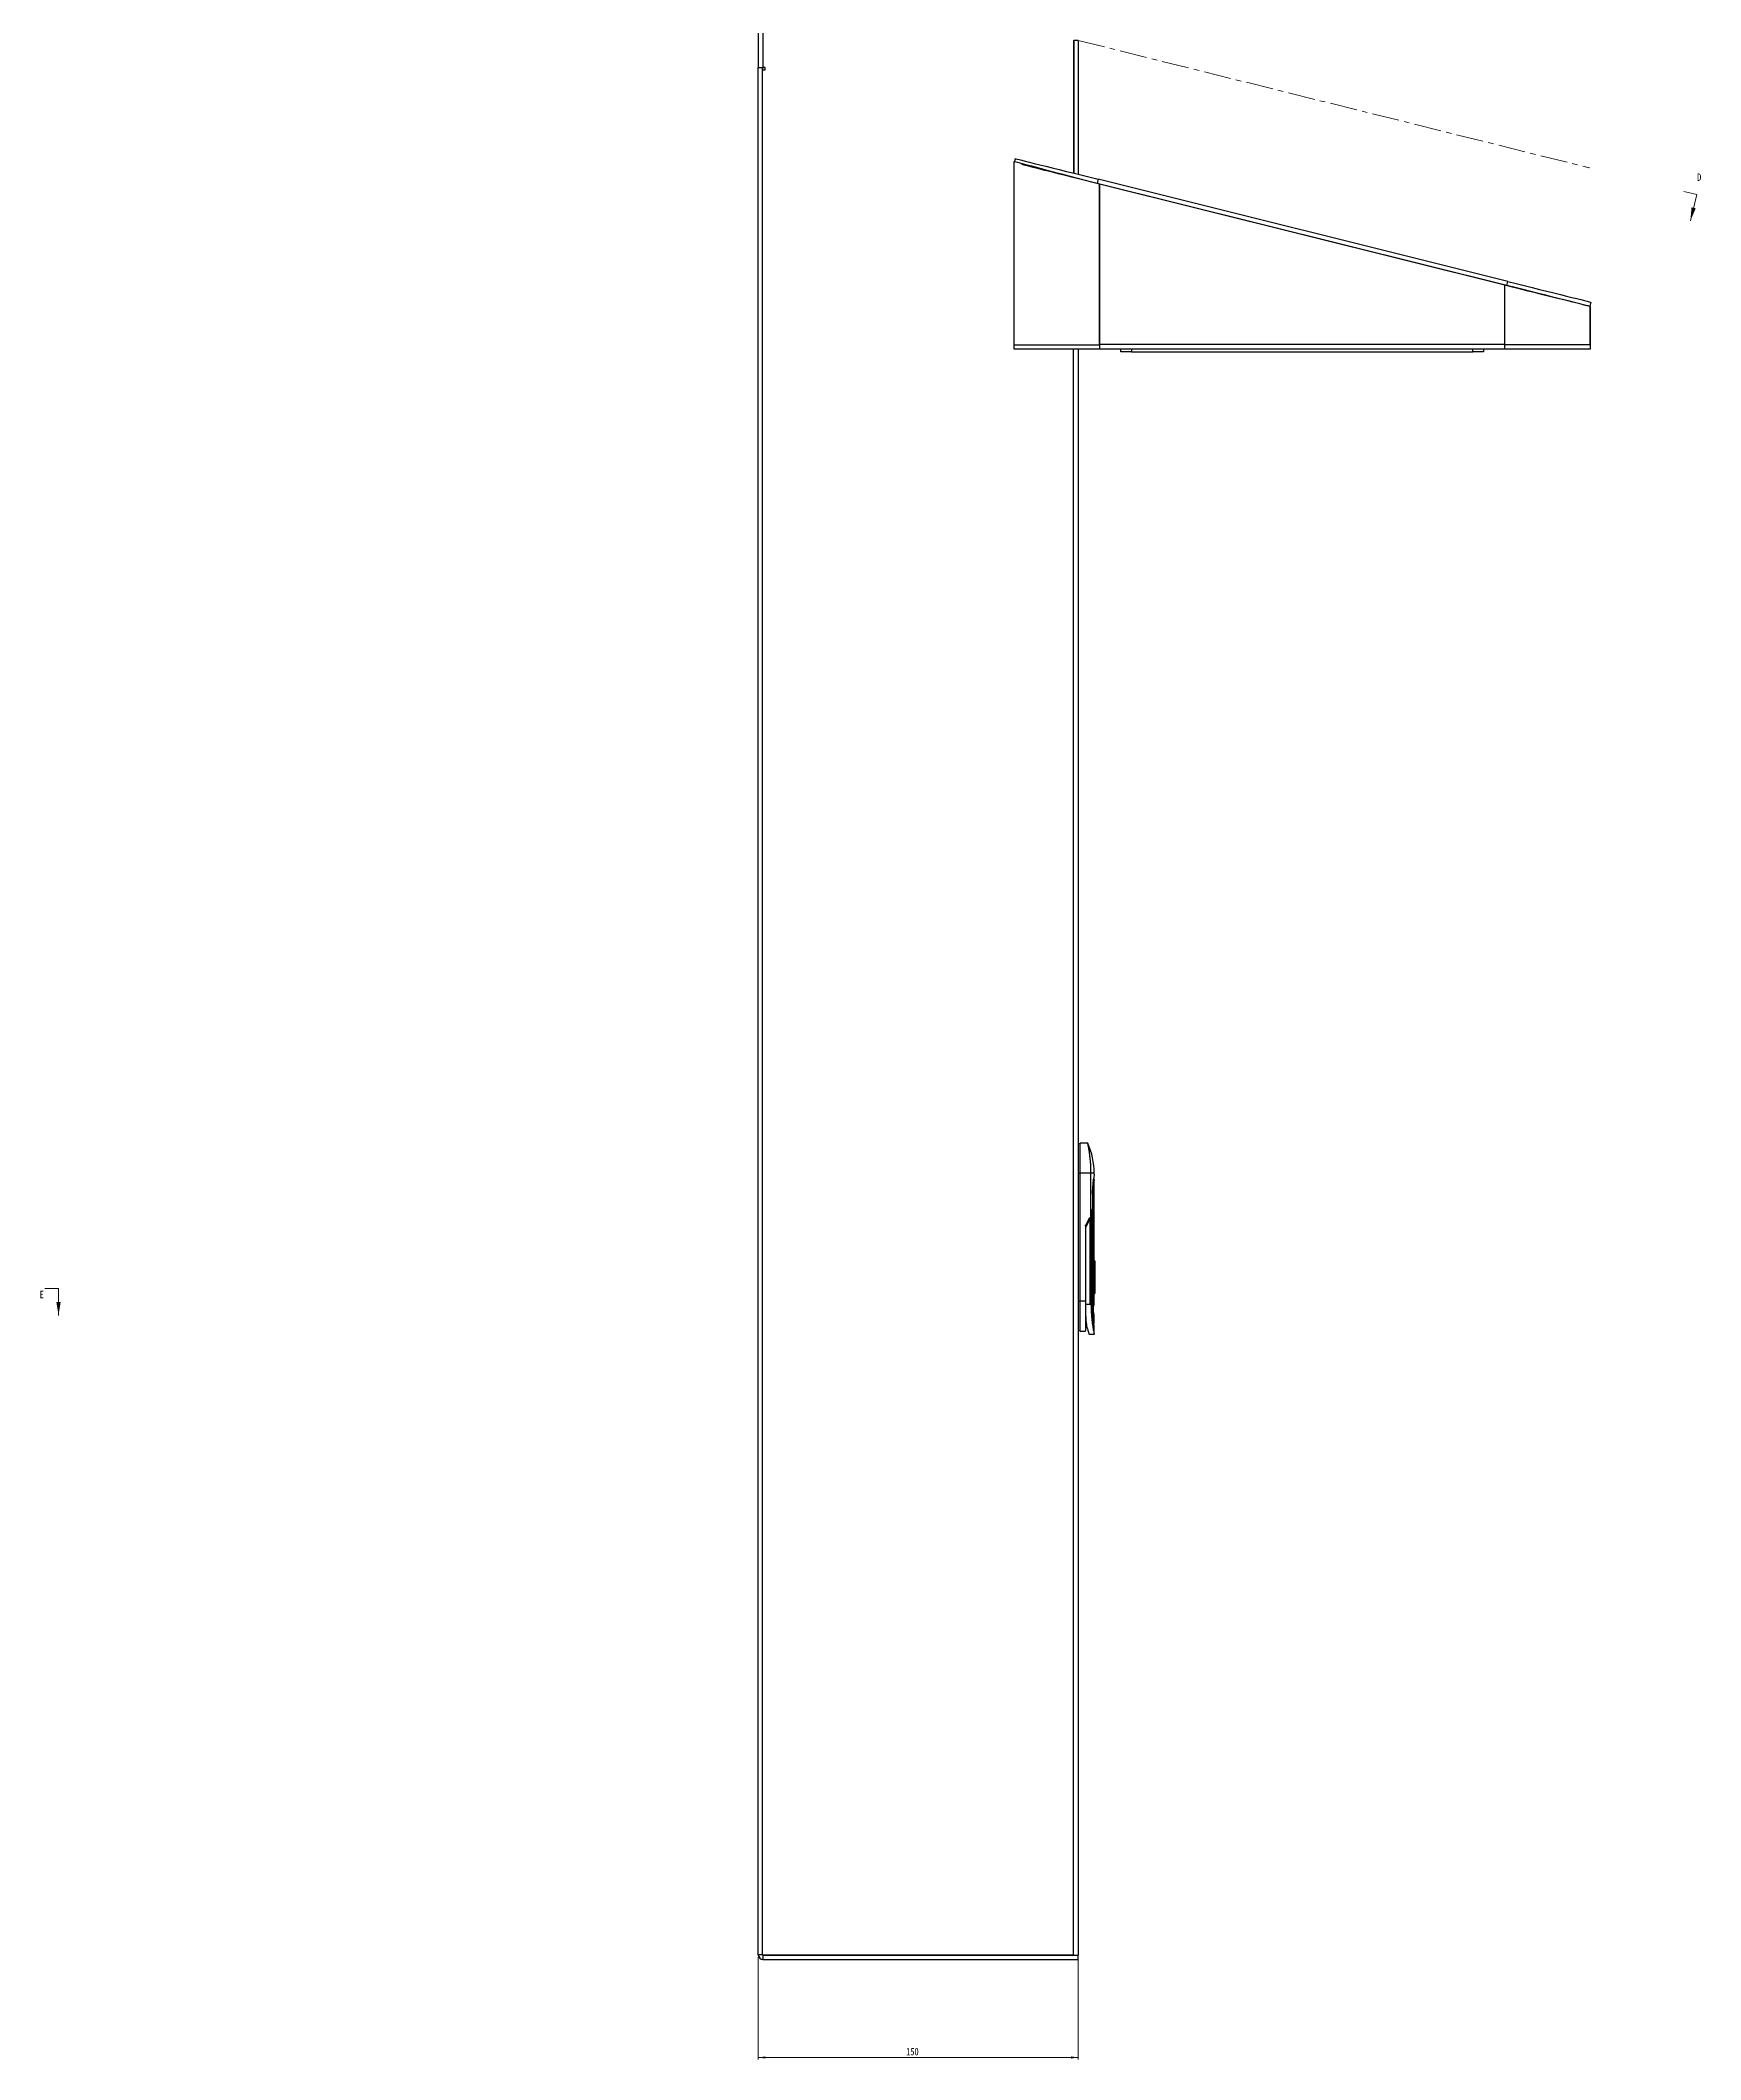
# Model space of a CAD drawing. Header units: millimetres. Extents: x -1281 to 3780, y -2005 to 2969.
# Drawn here: x 693 to 1471, y -590 to 357 of the extents above; entities that cross this region are included whole.
import ezdxf

# ---------------------------------------------------------------- set-up
doc = ezdxf.new("R2010")
doc.units = ezdxf.units.MM
doc.header["$PDSIZE"] = -1
doc.linetypes.add('CENTERX2', pattern=[20.32, 12.7, -2.54, 2.54, -2.54])
doc.styles.add('SLDTEXTSTYLE0', font='TXT', dxfattribs={"width": 0.75})
doc.dimstyles.new('SLDDIMSTYLE4', dxfattribs={"dimtxt": 3.5, "dimasz": 3.302, "dimexe": 0, "dimexo": 0.0625, "dimgap": 0.875, "dimtad": 1, "dimdec": 3, "dimrnd": 1e-09, "dimzin": 12, "dimdsep": 46, "dimtxsty": 'SLDTEXTSTYLE0', "dimsah": 1, "dimcen": 0.09, "dimadec": 0, "dimazin": 3, "dimtfac": 1, "dimtdec": 3, "dimtofl": 0, "dimtmove": 0, "dimatfit": 3, "dimfxl": 1, "dimfrac": 2, "dimtolj": 1, "dimtzin": 12, "dimarcsym": 0})

# ---------------------------------------------------------------- blocks, each defined once
blk = doc.blocks.new('_D_16')
at = {"color": 7, "linetype": 'Continuous', "lineweight": 18, "transparency": 16777216}
for p, q in [((1029.24, -541.88), (1029.24, -590.08)), ((1179.24, -542.08), (1179.24, -590.08)), ((1179.24, -589.08), (1029.24, -589.08))]:
    blk.add_line(p, q, dxfattribs=at)
for points in [[(1029.24, -589.08), (1032.54, -589.59), (1032.54, -588.57)], [(1179.24, -589.08), (1175.93, -588.57), (1175.93, -589.59)]]:
    blk.add_solid(points, dxfattribs=at)
at = {"color": 7, "linetype": 'Continuous', "lineweight": 18, "transparency": 16777216, "insert": (1098.55, -584.57), "char_height": 3.5, "attachment_point": 1, "style": 'SLDTEXTSTYLE0'}
blk.add_mtext('150', dxfattribs=at)

msp = doc.modelspace()

# ---------------------------------------------------------------- linework, layer by layer
at = {"color": 7, "linetype": 'Continuous'}
for p, q in [((1029.235, 793.7447), (1029.235, 343.922)), ((1031.435, 793.922), (1031.435, 343.922)), ((1177.035, 356.6942), (1177.235, 356.6942)), ((1177.035, 356.6942), (1177.035, 294.4504)), ((1179.235, 356.6942), (1177.235, 356.6942)), ((1177.235, 356.6942), (1177.235, 294.4005)), ((1179.235, 356.6942), (1179.235, 293.9019)), ((1029.235, 343.922), (1031.235, 343.922)), ((1029.235, -540.8781), (1029.235, 343.922)), ((1031.235, -540.8781), (1031.235, 343.922)), ((1031.435, 343.922), (1031.235, 343.9129)), ((1031.435, 343.922), (1031.235, 343.922)), ((1031.235, -541.078), (1031.235, 342.922)), ((1031.235, 342.922), (1032.435, 342.922)), ((1032.435, 343.922), (1031.435, 343.922)), ((1032.435, 342.922), (1032.435, 343.922)), ((1149.235, 299.397), (1149.235, 299.922)), ((1149.235, 213.922), (1149.235, 299.397)), ((1149.4816, 299.8572), (1149.825, 301.2346)), ((1188.6369, 291.5577), (1188.153, 289.6171)), ((1380.2716, 241.7166), (1188.153, 289.6171)), ((1380.7554, 243.6572), (1188.6369, 291.5577)), ((1189.235, 213.922), (1189.235, 289.422)), ((1189.235, 289.3474), (1189.235, 214.122)), ((1379.2351, 241.975), (1189.235, 289.3474)), ((1379.2351, 214.122), (1379.2351, 241.975)), ((1379.2351, 213.922), (1379.2351, 241.922)), ((1380.2716, 241.7166), (1380.7554, 243.6572)), ((1419.5672, 233.9803), (1419.0834, 232.0397)), ((1419.235, 213.922), (1419.235, 231.922)), ((1419.235, 231.922), (1419.235, 214.122)), ((1149.235, 213.922), (1189.235, 213.922)), ((1149.235, 211.922), (1149.235, 213.922)), ((1189.235, 211.922), (1149.235, 211.922)), ((1179.235, 211.922), (1179.235, -541.078)), ((1379.2351, 214.122), (1189.235, 214.122)), ((1189.235, 213.922), (1189.235, 211.922)), ((1379.2351, 211.922), (1189.235, 211.922)), ((1199.235, 210.722), (1199.235, 211.922)), ((1204.235, 210.722), (1199.235, 210.722)), ((1204.235, 211.922), (1204.235, 210.722)), ((1204.235, 210.722), (1364.235, 210.722)), ((1364.235, 210.722), (1364.235, 211.922)), ((1369.235, 210.722), (1364.235, 210.722)), ((1369.235, 211.922), (1369.235, 210.722)), ((1419.235, 213.922), (1379.2351, 213.922)), ((1379.2351, 211.922), (1379.2351, 213.922)), ((1419.235, 211.922), (1379.2351, 211.922)), ((1419.235, 213.922), (1419.235, 211.922)), ((1180.3561, -160.703), (1179.235, -160.703)), ((1183.735, -160.453), (1180.1131, -160.453)), ((1180.235, -174.453), (1180.235, -160.453)), ((1179.235, -174.453), (1180.235, -174.453)), ((1180.235, -234.453), (1180.235, -174.453)), ((1185.2354, -174.4533), (1180.235, -174.453)), ((1185.2354, -195.2597), (1185.2354, -174.453)), ((1186.735, -174.9295), (1186.735, -174.453)), ((1186.735, -215.153), (1186.735, -177.6031)), ((1185.9711, -184.9531), (1185.9711, -191.189)), ((1186.1444, -235.953), (1186.1444, -184.386)), ((1184.735, -196.053), (1182.735, -200.0925)), ((1182.8254, -198.7055), (1182.735, -198.888)), ((1184.4856, -195.3525), (1185.2354, -195.2597)), ((1184.735, -195.3216), (1184.735, -196.053)), ((1184.8309, -196.053), (1184.735, -196.053)), ((1184.8309, -235.953), (1184.8309, -196.053)), ((1184.8309, -196.053), (1185.2354, -196.053)), ((1185.2354, -196.053), (1185.2354, -235.9529)), ((1185.9009, -235.953), (1185.9009, -192.5212)), ((1185.9072, -235.953), (1185.9072, -192.4463)), ((1185.9745, -235.953), (1185.9745, -191.1825)), ((1182.735, -199.111), (1182.735, -198.888)), ((1182.735, -199.1109), (1182.735, -200.0925)), ((1182.735, -199.111), (1182.735, -234.453)), ((1182.735, -200.0925), (1182.735, -235.9531)), ((1179.235, -234.453), (1180.235, -234.453)), ((1182.735, -234.453), (1180.235, -234.453)), ((1180.235, -248.453), (1180.235, -234.453)), ((1184.8309, -235.953), (1182.735, -235.9531)), ((1184.8309, -235.953), (1185.2354, -235.9529)), ((1185.9745, -235.953), (1186.1444, -235.953)), ((1186.735, -234.9061), (1186.735, -231.253)), ((1186.735, -244.7024), (1186.735, -241.4858)), ((1179.235, -248.203), (1180.3561, -248.203)), ((1180.1131, -248.453), (1182.735, -248.453)), ((1184.3259, -249.953), (1186.7643, -249.953)), ((1186.735, -249.9249), (1186.735, -246.3857)), ((1031.235, -540.8781), (1029.235, -540.8781)), ((1177.035, -541.078), (1031.235, -541.078)), ((1031.435, -541.078), (1031.435, -543.0781)), ((1031.435, -541.078), (1179.235, -541.078)), ((1031.435, -543.0781), (1179.235, -543.0781)), ((1179.235, -543.0781), (1179.235, -541.078))]:
    msp.add_line(p, q, dxfattribs=at)
at = {"color": 7, "linetype": 'CENTERX2', "lineweight": 18}
msp.add_line((1179.235, 356.6942), (1418.8029, 296.9633), dxfattribs=at)
at = {"color": 8, "linetype": 'Continuous'}
for p, q in [((1031.435, 342.922), (1031.435, 343.922)), ((1177.035, -541.078), (1177.035, 211.922)), ((1186.735, -174.453), (1185.2354, -174.453)), ((1185.7553, -191.9777), (1185.7553, -191.8292)), ((1185.8053, -192.1325), (1185.8053, -191.4902)), ((1185.9009, -235.953), (1185.9072, -235.953)), ((1185.9745, -235.953), (1185.9072, -235.953))]:
    msp.add_line(p, q, dxfattribs=at)
at = {"color": 7, "linetype": 'Continuous', "lineweight": 18}
for p, q in [((1469.3499, 284.3605), (1463.1885, 285.8967)), ((1469.3499, 284.3605), (1466.2775, 272.0377)), ((701.1136, -228.4548), (694.7636, -228.4548)), ((701.1136, -228.4548), (701.1136, -241.1548))]:
    msp.add_line(p, q, dxfattribs=at)
at = {"color": 7, "linetype": 'Continuous', "flags": 128}
for points in [[(1149.235, 299.922), (1149.4057, 299.8772), (1149.9161, 299.7432), (1150.762, 299.5211), (1151.9362, 299.2129), (1153.4285, 298.8212), (1155.2264, 298.3492), (1157.3144, 297.8011), (1159.6747, 297.1816), (1162.2872, 296.4958), (1165.1297, 295.7496), (1168.1778, 294.9495), (1171.4055, 294.1022), (1174.7854, 293.215), (1178.2885, 292.2954), (1181.8851, 291.3513), (1185.5443, 290.3908), (1189.235, 289.422)], [(1149.825, 301.2346), (1150.0119, 301.188), (1150.5708, 301.0487), (1151.4962, 300.8179), (1152.7794, 300.498), (1154.4079, 300.092), (1156.366, 299.6038), (1158.6349, 299.0381), (1161.1927, 298.4003), (1164.0149, 297.6967), (1167.0742, 296.9339), (1170.3411, 296.1194), (1173.7842, 295.2609), (1177.3704, 294.3668), (1181.065, 293.4456), (1184.8326, 292.5062), (1188.6369, 291.5577)], [(1188.153, 289.6171), (1184.3488, 290.5656), (1180.5812, 291.505), (1176.8865, 292.4262), (1173.3004, 293.3203), (1169.8572, 294.1788), (1166.5903, 294.9933), (1163.531, 295.7561), (1160.7089, 296.4597), (1158.1511, 297.0975), (1155.8821, 297.6632), (1153.924, 298.1514), (1152.8081, 298.4296)], [(1419.235, 231.922), (1419.0644, 231.9646), (1418.554, 232.0922), (1417.7081, 232.3037), (1416.5339, 232.5972), (1415.0416, 232.9703), (1413.2437, 233.4198), (1411.1557, 233.9418), (1408.7954, 234.5319), (1406.1829, 235.185), (1403.3404, 235.8956), (1400.2923, 236.6576), (1397.0646, 237.4646), (1393.6847, 238.3095), (1390.1816, 239.1853), (1386.585, 240.0845), (1382.9258, 240.9993), (1379.2351, 241.922)], [(1419.0834, 232.0397), (1418.8965, 232.0863), (1418.3376, 232.2257), (1417.4122, 232.4564), (1416.129, 232.7763), (1414.5005, 233.1824), (1412.5424, 233.6706), (1410.2735, 234.2363), (1407.7157, 234.874), (1404.8935, 235.5777), (1401.8342, 236.3404), (1398.5673, 237.155), (1395.1242, 238.0134), (1391.5381, 238.9076), (1387.8434, 239.8287), (1384.0758, 240.7681), (1380.2716, 241.7166)], [(1380.7554, 243.6572), (1384.5596, 242.7087), (1388.3272, 241.7693), (1392.0219, 240.8482), (1395.608, 239.954), (1399.0512, 239.0956), (1402.3181, 238.281), (1405.3774, 237.5183), (1408.1995, 236.8146), (1410.7574, 236.1769), (1413.0263, 235.6112), (1414.9844, 235.123), (1416.6129, 234.7169), (1417.896, 234.397), (1418.8215, 234.1663), (1419.3803, 234.0269), (1419.5672, 233.9803)], [(1184.4856, -195.3525), (1183.7894, -196.7586), (1183.0932, -198.1647), (1182.8254, -198.7055)]]:
    msp.add_lwpolyline(points, dxfattribs=at)
at = {"color": 7, "linetype": 'Continuous'}
for centre, radius, start, end in [((1152.5684, -174.453), 34.1667, 0, 24.1910156), ((1120.635, -182.053), 66.1, 347.7721245, 350.8877713), ((1185.6489, -190.803), 0.5, 270, 310.6371507), ((1186.2498, -191.9035), 0.5, 171.4622066, 212.5854273), ((1120.635, -182.053), 65.85, 351.4622066, 351.7603715), ((1186.3001, -191.5619), 0.5, 130.6371507, 171.7603715), ((1185.4072, -192.442), 0.5, 350.8877713, 32.5854273), ((1031.435, -540.878), 2.2, 180, 270), ((1031.435, -540.878), 0.2, 180, 270)]:
    msp.add_arc(centre, radius, start, end, dxfattribs=at)
msp.add_ellipse((1120.635, -189.2526), major_axis=(48.1611, 51.2326), ratio=0.88369008, start_param=5.315263, end_param=5.37649979, dxfattribs=at)
for points, knots in [([(1185.2354, -174.453), (1185.2142, -173.1752), (1185.1802, -171.1344), (1184.9775, -168.5117), (1184.7682, -166.5296), (1184.5275, -164.7585), (1184.2825, -163.2423), (1184.0575, -162.0169), (1183.8797, -161.1303), (1183.7586, -160.5609), (1183.743, -160.4895), (1183.7351, -160.4533)], [0, 0, 0, 0, 0.17344953, 0.277002555, 0.380547964, 0.484088116, 0.587625444, 0.691167405, 0.794715122, 0.896021291, 1, 1, 1, 1]), ([(1186.7336, -174.9295), (1186.734, -174.9261), (1186.7616, -174.7394), (1186.6594, -175.4112), (1186.4421, -176.9899), (1186.1708, -179.5837), (1185.9972, -182.3735), (1185.9785, -184.2204), (1185.9711, -184.9531)], [0, 0, 0, 0, 0.00394618, 0.21836621, 0.43389853, 0.64787329, 0.86031737, 1, 1, 1, 1]), ([(1186.7112, -177.714), (1186.7175, -177.6697), (1186.724, -177.6245), (1186.7316, -177.5621), (1186.7324, -177.555), (1186.7335, -177.5432), (1186.7371, -177.4866), (1186.7283, -177.3947), (1186.6801, -177.2663), (1186.6163, -177.1652), (1186.5501, -177.1228), (1186.5299, -177.1098)], [0, 0, 0, 0, 0.71524568, 0.72924571, 0.73672161, 0.74278822, 0.75359937, 0.82463102, 0.88041749, 0.96354572, 1, 1, 1, 1]), ([(1185.8423, -184.2701), (1185.8607, -184.2905), (1185.8917, -184.3247), (1185.93, -184.3363), (1185.9456, -184.3409)], [0, 0, 0, 0, 0.59387889, 1, 1, 1, 1]), ([(1186.1444, -184.386), (1186.144, -184.3856), (1186.1425, -184.3843), (1186.1307, -184.3757), (1186.0852, -184.3593), (1185.9945, -184.3474), (1185.9456, -184.3409)], [0, 0, 0, 0, 0.02230233, 0.08258742, 0.50412842, 1, 1, 1, 1]), ([(1186.735, -231.253), (1186.7197, -231.1318), (1186.6891, -230.8892), (1186.4877, -229.0259), (1186.2975, -226.3664), (1186.2167, -223.2025), (1186.2975, -220.0388), (1186.4878, -217.3795), (1186.6891, -215.5168), (1186.7197, -215.2742), (1186.735, -215.153)], [0, 0, 0, 0, 0.12491977, 0.25007435, 0.37528144, 0.50002182, 0.62475174, 0.74995066, 0.87511767, 1, 1, 1, 1]), ([(1186.635, -231.103), (1186.635, -231.094), (1186.635, -231.0563), (1186.635, -230.4731), (1186.635, -228.9282), (1186.635, -226.7295), (1186.635, -224.1352), (1186.635, -221.4364), (1186.635, -218.9323), (1186.635, -216.9269), (1186.635, -215.5651), (1186.635, -215.3904), (1186.635, -215.303)], [0, 0, 0, 0, 0.03364816, 0.14102053, 0.24839249, 0.35576554, 0.46313731, 0.57050975, 0.67788244, 0.78525566, 0.89262749, 1, 1, 1, 1]), ([(1187.035, -215.703), (1187.029, -215.6506), (1187.017, -215.5458), (1186.9245, -215.4136), (1186.7923, -215.3211), (1186.6875, -215.309), (1186.635, -215.303)], [0, 0, 0, 0, 0.24998732, 0.5000145, 0.74999865, 1, 1, 1, 1]), ([(1187.035, -215.703), (1187.035, -215.786), (1187.035, -215.9518), (1187.035, -217.2447), (1187.035, -219.1486), (1187.035, -221.5258), (1187.035, -224.088), (1187.035, -226.5509), (1187.035, -228.6383), (1187.035, -230.1051), (1187.035, -230.6586), (1187.035, -230.6945), (1187.035, -230.703)], [0, 0, 0, 0, 0.10737206, 0.2147451, 0.3221181, 0.42949013, 0.53686179, 0.64423499, 0.75160687, 0.85897973, 0.9663526, 1, 1, 1, 1]), ([(1182.735, -234.453), (1182.735, -235.5393), (1182.735, -237.4139), (1182.735, -239.9472), (1182.735, -242.0451), (1182.735, -243.923), (1182.735, -245.537), (1182.735, -246.8322), (1182.735, -247.7743), (1182.735, -248.3512), (1182.735, -248.4114), (1182.735, -248.4405)], [0, 0, 0, 0, 0.14799584, 0.25539851, 0.36280071, 0.4702039, 0.57760651, 0.68500867, 0.79241137, 0.89981402, 1, 1, 1, 1]), ([(1182.735, -235.9531), (1182.735, -236.7311), (1182.735, -238.5111), (1182.735, -240.2015), (1182.735, -241.153)], [0, 0, 0, 0, 0.43711099, 1, 1, 1, 1]), ([(1185.2354, -235.9529), (1185.2556, -237.1817), (1185.2887, -239.1963), (1185.4931, -241.8476), (1185.713, -243.9042), (1185.9658, -245.7419), (1186.215, -247.273), (1186.4401, -248.5008), (1186.6115, -249.3635), (1186.719, -249.8776), (1186.7259, -249.91), (1186.7291, -249.9249)], [0, 0, 0, 0, 0.16683015, 0.27352043, 0.38340424, 0.4888807, 0.59734208, 0.70098372, 0.80750944, 0.91141277, 1, 1, 1, 1]), ([(1186.7314, -246.3632), (1186.7257, -246.3275), (1186.7135, -246.2513), (1186.6204, -245.6495), (1186.4831, -244.6862), (1186.3184, -243.3722), (1186.1538, -241.774), (1186.0156, -239.9538), (1185.9195, -237.9885), (1185.9071, -236.6294), (1185.9009, -235.953)], [0, 0, 0, 0, 0.11198595, 0.23864535, 0.36610468, 0.49386196, 0.62143843, 0.74838884, 0.87478772, 1, 1, 1, 1]), ([(1186.641, -235.4931), (1186.6426, -235.4877), (1186.66, -235.4298), (1186.587, -235.6683), (1186.4477, -236.1756), (1186.316, -236.9289), (1186.2591, -237.4855), (1186.2411, -237.8392), (1186.2351, -238.083), (1186.234, -238.3564), (1186.2483, -238.7568), (1186.2906, -239.2625), (1186.4048, -240.0464), (1186.546, -240.5904), (1186.6366, -240.9002), (1186.6365, -240.899), (1186.6365, -240.8985)], [0, 0, 0, 0, 0.01721877, 0.18594248, 0.3528651, 0.42709715, 0.46609087, 0.48686659, 0.49299276, 0.50858858, 0.53256795, 0.56290585, 0.61892442, 0.77699295, 0.91553043, 1, 1, 1, 1]), ([(1186.5907, -235.665), (1186.5945, -235.651), (1186.6332, -235.5089), (1186.6388, -235.5), (1186.6732, -235.3715), (1186.6882, -235.3084), (1186.7088, -235.2028), (1186.7379, -235.0606), (1186.7231, -234.9477), (1186.7178, -234.9078)], [0, 0, 0, 0, 0.077263539, 0.787955772, 0.84821917, 0.868920184, 0.893879068, 0.962503039, 1, 1, 1, 1]), ([(1186.635, -231.103), (1186.6875, -231.097), (1186.7923, -231.085), (1186.9245, -230.9925), (1187.017, -230.8603), (1187.029, -230.7555), (1187.035, -230.703)], [0, 0, 0, 0, 0.24999766, 0.50001395, 0.75000706, 1, 1, 1, 1]), ([(1182.735, -241.153), (1182.7792, -242.2589), (1182.8496, -244.0189), (1183.1998, -246.0193), (1183.5272, -247.4488), (1183.8648, -248.6069), (1184.1391, -249.4228), (1184.3103, -249.8877), (1184.3211, -249.916), (1184.3259, -249.9286)], [0, 0, 0, 0, 0.21935009, 0.34909251, 0.48207791, 0.62179564, 0.75934895, 0.89231431, 1, 1, 1, 1]), ([(1186.61, -245.0332), (1186.628, -245.0108), (1186.6655, -244.9642), (1186.7046, -244.8818), (1186.7306, -244.7927), (1186.7336, -244.7313), (1186.735, -244.7009)], [0, 0, 0, 0, 0.237429166, 0.493084255, 0.748719747, 1, 1, 1, 1]), ([(1186.7299, -241.4864), (1186.7309, -241.4604), (1186.7351, -241.3572), (1186.7126, -241.2133), (1186.6886, -241.0903), (1186.6746, -241.0325), (1186.6629, -240.9879), (1186.6524, -240.951), (1186.6473, -240.9343), (1186.6443, -240.9247)], [0, 0, 0, 0, 0.07120091, 0.2832361, 0.39454737, 0.47104734, 0.569096, 0.74989387, 1, 1, 1, 1]), ([(1186.7343, -246.3815), (1186.7336, -246.3538), (1186.7323, -246.3083), (1186.7183, -246.2631), (1186.7129, -246.2454)], [0, 0, 0, 0, 0.60973095, 1, 1, 1, 1])]:
    msp.add_open_spline(points, degree=3, knots=knots, dxfattribs=at)
at = {"color": 8, "linetype": 'Continuous'}
for points, knots in [([(1185.9456, -184.3409), (1185.9473, -184.2577), (1185.971, -183.1193), (1186.0854, -181.0174), (1186.3034, -178.6373), (1186.4736, -177.2308), (1186.4786, -177.1942), (1186.4806, -177.1796)], [0, 0, 0, 0, 0.020492647, 0.280152068, 0.538824646, 0.815464225, 1, 1, 1, 1]), ([(1186.7216, -177.6031), (1186.7194, -177.6168), (1186.714, -177.6514), (1186.5407, -178.9852), (1186.2968, -181.2848), (1186.1963, -183.3291), (1186.1444, -184.386)], [0, 0, 0, 0, 0.184072795, 0.461860981, 0.721771462, 1, 1, 1, 1]), ([(1186.61, -245.0337), (1186.6053, -245.0001), (1186.5958, -244.9328), (1186.5229, -244.3951), (1186.4185, -243.5595), (1186.294, -242.4255), (1186.169, -241.0435), (1186.0633, -239.4627), (1185.989, -237.7435), (1185.9793, -236.5499), (1185.9745, -235.953)], [0, 0, 0, 0, 0.124946313, 0.249911425, 0.374895951, 0.499904606, 0.62492399, 0.749947927, 0.874963923, 1, 1, 1, 1]), ([(1186.735, -244.7025), (1186.735, -244.7027), (1186.7623, -244.933), (1186.6578, -244.1382), (1186.4459, -242.326), (1186.1993, -239.3823), (1186.1627, -237.0945), (1186.1444, -235.953)], [0, 0, 0, 0, 0.0002062, 0.25141169, 0.50201504, 0.75153153, 1, 1, 1, 1]), ([(1186.7239, -241.4862), (1186.7241, -241.4889), (1186.7245, -241.4957), (1186.6318, -241.1833), (1186.5007, -240.6915), (1186.3835, -240.1258), (1186.2874, -239.4765), (1186.2353, -238.8645), (1186.2182, -238.3863), (1186.2201, -237.9123), (1186.2453, -237.3757), (1186.3186, -236.6707), (1186.4831, -235.7482), (1186.6604, -235.1268), (1186.7509, -234.8225), (1186.7288, -234.8982), (1186.7262, -234.9071)], [0, 0, 0, 0, 0.08928503, 0.22307976, 0.30064738, 0.37787716, 0.43488039, 0.46726949, 0.49398745, 0.51159422, 0.54121828, 0.58220412, 0.65656097, 0.81845285, 0.97867301, 1, 1, 1, 1])]:
    msp.add_open_spline(points, degree=3, knots=knots, dxfattribs=at)
at = {"color": 7, "linetype": 'Continuous', "lineweight": 0}
msp.add_point((1418.8029, 296.9633), dxfattribs=at)
at = {"color": 7, "linetype": 'Continuous', "lineweight": 18}
for points in [[(1466.2775, 272.0377), (1468.7995, 277.9533), (1466.8279, 278.4449)], [(701.1136, -241.1548), (702.1296, -234.8048), (700.0976, -234.8048)]]:
    msp.add_solid(points, dxfattribs=at)

# ---------------------------------------------------------------- texts
at = {"color": 7, "linetype": 'Continuous', "char_height": 3.5, "attachment_point": 1, "style": 'SLDTEXTSTYLE0'}
for s, insert in [('D', (1469.4353, 294.3004)), ('E', (692.2977, -229.555))]:
    msp.add_mtext(s, dxfattribs=dict(at, insert=insert))

# ---------------------------------------------------------------- dimensions: what is measured, and where the dimension line sits
at = {"color": 7, "linetype": 'Continuous', "lineweight": 18}
dim = msp.add_linear_dim(base=(1029.235, -589.078), p1=(1179.235, -541.078), p2=(1029.235, -540.878), angle=0, dimstyle='SLDDIMSTYLE4', dxfattribs=at)
dim.commit()
dim.dimension.update_dxf_attribs({"geometry": '_D_16', "text_midpoint": (1102.4262, -589.078), "dimtype": 160})

doc.saveas('drawing.dxf')
